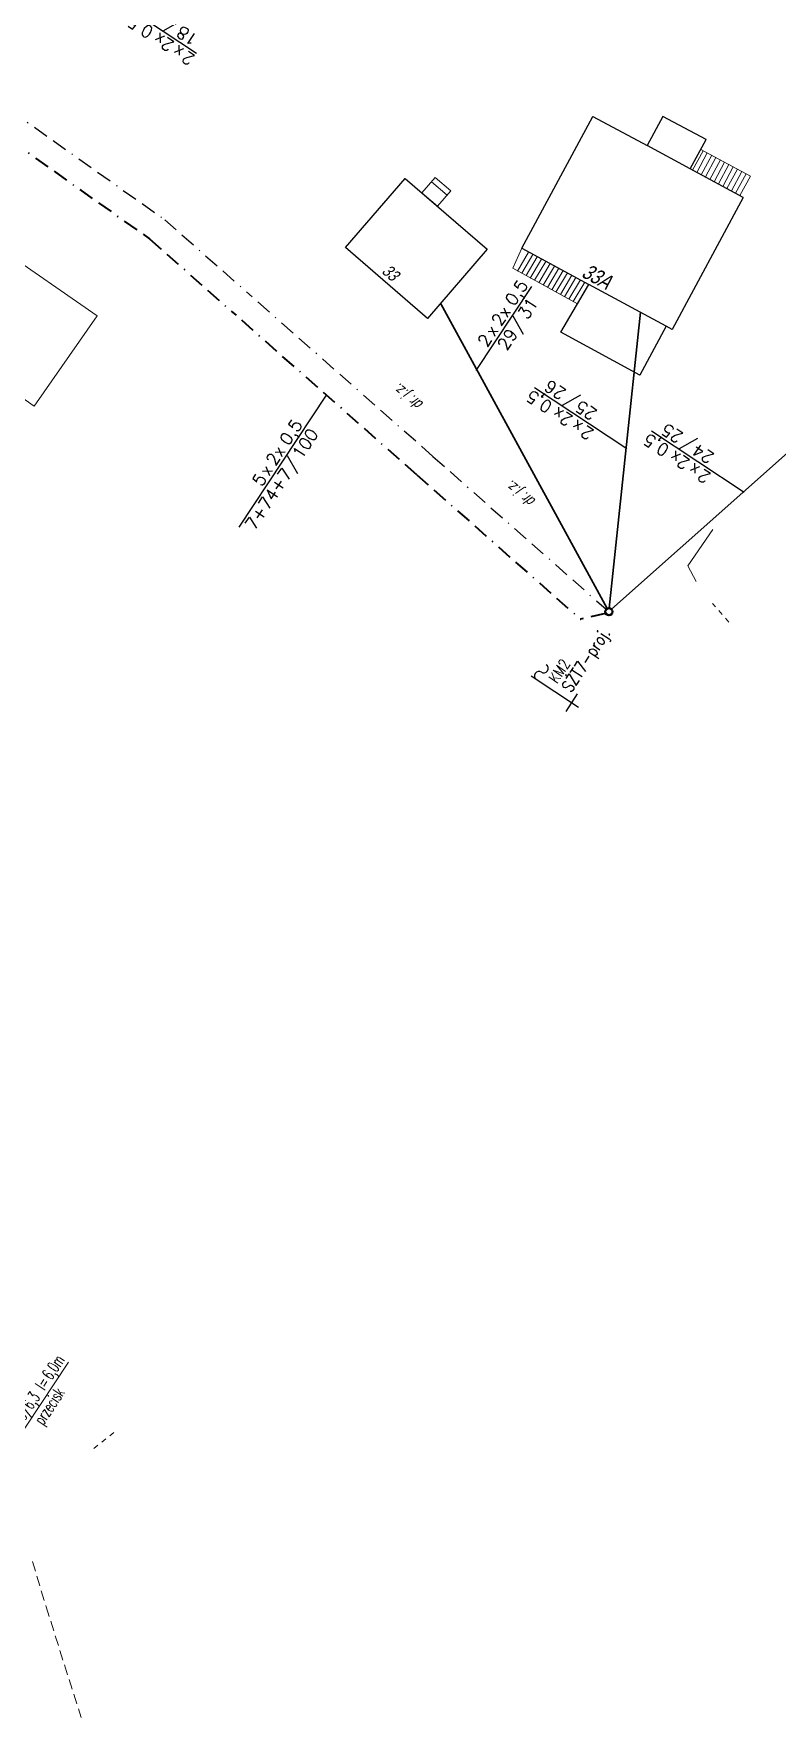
# Model space of a CAD drawing. Header units: millimetres. Extents: x 4848043 to 9699780, y 5827542 to 11659147.
# Drawn here: x 4850269.1 to 4850342.1, y 5828121.3 to 5828286.4 of the extents above; entities that cross this region are included whole.
import ezdxf
from ezdxf.enums import TextEntityAlignment as Align

# ---------------------------------------------------------------- set-up
doc = ezdxf.new("R2010")
doc.units = ezdxf.units.MM
doc.header["$MEASUREMENT"] = 0
for name, pattern in [('0', [0]), ('1', [0]), ('BORDER', [1.75, 0.5, -0.25, 0.5, -0.25, 0, -0.25]), ('BUD', [0]), ('KOU', [1.5, 1, -0.5]), ('MSZ', [1, 0.5, -0.5]), ('SCH', [0]), ('UPG', [0])]:
    doc.linetypes.add(name, pattern=pattern)
doc.layers.get('0').update_dxf_attribs({"lineweight": 18})
for name, color, linetype, lineweight in [('EADTD_T_0', 7, '0', 18), ('EBTPO_L_6', 9, '0', 18), ('EBUPP_L_2', 7, '0', 13), ('EBUPP_L_3', 6, '0', 25), ('SDROK_T_0', 250, '0', 18), ('SDRPK_L_1', 7, 'KOU', 18), ('TEL kable doziemne proj.', 32, 'BORDER', 30), ('TEL rury opis', 6, 'Continuous', 20), ('TEL SŻT7 proj.', 30, 'Continuous', 30), ('TES kable doziemne proj.', 4, 'BORDER', 40), ('TES kable napow. proj.', 241, 'LIN_NAPOW_PROJ', 35), ('TES zakończenia projektowane', 4, 'Continuous', 40), ('UEEPA_L_2', 251, 'MSZ', 18), ('UEEPA_L_3', 7, '1', 18), ('UGGPON_L_1', 2, 'UPG', 18)]:
    doc.layers.add(name, color=color, linetype=linetype, lineweight=lineweight)
for name, color, linetype in [('TES opisy kabli abon.', 30, 'Continuous'), ('TES opisy kabli rozdz.', 30, 'Continuous'), ('TES rury', 6, 'Continuous')]:
    doc.layers.add(name, color=color, linetype=linetype)
doc.styles.add('ROMANS', font='simplex.shx')
doc.styles.add('SIMPLEX', font='simplex.shx', dxfattribs={"width": 0.8, "height": 1.5})
doc.styles.get("Standard").update_dxf_attribs({"font": 'txt', "width": 0.8, "oblique": 15})
doc.linetypes.add('LIN_NAPOW_PROJ', pattern='A,0.0001,-0.4,[136,l_napow.shx,S=0.1,R=0,X=-0.4,Y=0],-0.2,[137,l_napow.shx,S=0.1,R=0,X=-0.2,Y=0],-0.2', length=0.8001)

# ---------------------------------------------------------------- blocks, each defined once
blk = doc.blocks.new('KB-IWP')
at = {"style": 'SIMPLEX'}
for p in [(-1.22, 0.25), (0.64, 0.25)]:
    blk.add_text('x', height=1, dxfattribs=at).set_placement(p, align=Align.RIGHT)
at = {"style": 'SIMPLEX', "flags": 1}
blk.add_attdef('TYP-KAB', text='', height=0.5, dxfattribs=at).set_placement((-6.02, 0.25), align=Align.RIGHT)
at = {"style": 'SIMPLEX'}
for tag, p in [('POJ-KAB', (-2.13, 0.25)), ('DL-KAB', (-0.62, -1.25))]:
    blk.add_attdef(tag, text='', height=1, dxfattribs=at).set_placement(p, align=Align.RIGHT)
for tag, p in [('KONS-KAB', (-0.52, 0.25)), ('SR-ZYL', (2.12, 0.25)), ('SEP', (-0.02, -1.25))]:
    blk.add_attdef(tag, text='', height=1, dxfattribs=at).set_placement(p, align=Align.CENTER)
at = {"style": 'SIMPLEX', "flags": 1}
blk.add_attdef('REJ-SZAF', (6.39, 0.25), '', height=0.5, dxfattribs=at)
at = {"style": 'SIMPLEX'}
blk.add_attdef('DL-MON', (0.7, -1.25), '', height=1, dxfattribs=at)
blk = doc.blocks.new('OB')
at = {"style": 'ROMANS', "width": 0.6}
blk.add_text('l=', height=2, dxfattribs=at).set_placement((9.86, 0.18))
for tag, p in [('OB_TYP', (8.68, 0.18)), ('OB_SW', (11.54, -2.76))]:
    blk.add_attdef(tag, text='', height=2, dxfattribs=at).set_placement(p, align=Align.RIGHT)
blk.add_attdef('OB_DL', (11.91, 0.18), '', height=2, dxfattribs=at)
blk = doc.blocks.new('TR-SL1')
blk.add_circle((0, 0), 0.5)

msp = doc.modelspace()

# ---------------------------------------------------------------- linework, layer by layer
at = {"layer": 'EBTPO_L_6', "linetype": 'SCH'}
for p, q in [((4850333.55, 5828273.08), (4850334.58, 5828275)), ((4850333.55, 5828273.08), (4850334.58, 5828275)), ((4850334.81, 5828274.87), (4850333.78, 5828272.97)), ((4850334.81, 5828274.87), (4850333.78, 5828272.97)), ((4850335.22, 5828274.65), (4850334.19, 5828272.74)), ((4850335.22, 5828274.65), (4850334.19, 5828272.74)), ((4850339.46, 5828272.38), (4850334.58, 5828275)), ((4850339.46, 5828272.38), (4850334.58, 5828275)), ((4850338.42, 5828270.46), (4850333.55, 5828273.08)), ((4850335.65, 5828274.43), (4850334.62, 5828272.51)), ((4850335.65, 5828274.43), (4850334.62, 5828272.51)), ((4850336.07, 5828274.19), (4850335.05, 5828272.29)), ((4850336.07, 5828274.19), (4850335.05, 5828272.29)), ((4850336.5, 5828273.97), (4850335.46, 5828272.05)), ((4850336.5, 5828273.97), (4850335.46, 5828272.05)), ((4850336.91, 5828273.74), (4850335.89, 5828271.83)), ((4850336.91, 5828273.74), (4850335.89, 5828271.83)), ((4850337.34, 5828273.51), (4850336.31, 5828271.61)), ((4850337.34, 5828273.51), (4850336.31, 5828271.61)), ((4850337.77, 5828273.28), (4850336.74, 5828271.37)), ((4850337.77, 5828273.28), (4850336.74, 5828271.37)), ((4850338.18, 5828273.06), (4850337.15, 5828271.15)), ((4850338.18, 5828273.06), (4850337.15, 5828271.15)), ((4850307.2, 5828270.75), (4850308.52, 5828272.25)), ((4850307.2, 5828270.75), (4850308.52, 5828272.25)), ((4850308.16, 5828271.83), (4850309.68, 5828270.51)), ((4850308.16, 5828271.83), (4850309.68, 5828270.51)), ((4850310.05, 5828270.93), (4850308.52, 5828272.25)), ((4850310.05, 5828270.93), (4850308.52, 5828272.25)), ((4850338.61, 5828272.83), (4850337.58, 5828270.92)), ((4850338.61, 5828272.83), (4850337.58, 5828270.92)), ((4850339.03, 5828272.6), (4850338, 5828270.69)), ((4850339.03, 5828272.6), (4850338, 5828270.69)), ((4850338.42, 5828270.46), (4850339.46, 5828272.38)), ((4850338.42, 5828270.46), (4850339.46, 5828272.38)), ((4850308.74, 5828269.42), (4850307.2, 5828270.75)), ((4850308.74, 5828269.42), (4850307.2, 5828270.75)), ((4850308.74, 5828269.42), (4850310.05, 5828270.93)), ((4850308.74, 5828269.42), (4850310.05, 5828270.93)), ((4850317.01, 5828265.29), (4850316.12, 5828263.33)), ((4850317.01, 5828265.29), (4850316.12, 5828263.33)), ((4850316.58, 5828263.06), (4850317.68, 5828264.92)), ((4850316.58, 5828263.06), (4850317.68, 5828264.92)), ((4850323.6, 5828261.74), (4850317.01, 5828265.29)), ((4850322.48, 5828259.84), (4850316.12, 5828263.33)), ((4850322.48, 5828259.84), (4850316.12, 5828263.33)), ((4850317.01, 5828262.84), (4850318.11, 5828264.69)), ((4850317.01, 5828262.84), (4850318.11, 5828264.69)), ((4850317.43, 5828262.61), (4850318.53, 5828264.47)), ((4850317.43, 5828262.61), (4850318.53, 5828264.47)), ((4850317.85, 5828262.37), (4850318.95, 5828264.23)), ((4850317.85, 5828262.37), (4850318.95, 5828264.23)), ((4850318.27, 5828262.15), (4850319.37, 5828264.01)), ((4850318.27, 5828262.15), (4850319.37, 5828264.01)), ((4850318.7, 5828261.91), (4850319.8, 5828263.79)), ((4850318.7, 5828261.91), (4850319.8, 5828263.79)), ((4850319.11, 5828261.69), (4850320.21, 5828263.55)), ((4850319.11, 5828261.69), (4850320.21, 5828263.55)), ((4850319.53, 5828261.45), (4850320.64, 5828263.33)), ((4850319.53, 5828261.45), (4850320.64, 5828263.33)), ((4850319.96, 5828261.22), (4850321.07, 5828263.1)), ((4850319.96, 5828261.22), (4850321.07, 5828263.1)), ((4850320.37, 5828260.99), (4850321.49, 5828262.87)), ((4850320.37, 5828260.99), (4850321.49, 5828262.87)), ((4850320.8, 5828260.76), (4850321.91, 5828262.65)), ((4850320.8, 5828260.76), (4850321.91, 5828262.65)), ((4850321.22, 5828260.53), (4850322.33, 5828262.42)), ((4850321.22, 5828260.53), (4850322.33, 5828262.42)), ((4850321.64, 5828260.3), (4850322.76, 5828262.19)), ((4850321.64, 5828260.3), (4850322.76, 5828262.19)), ((4850322.06, 5828260.06), (4850323.19, 5828261.96)), ((4850322.06, 5828260.06), (4850323.19, 5828261.96)), ((4850323.6, 5828261.74), (4850322.48, 5828259.84)), ((4850323.6, 5828261.74), (4850322.48, 5828259.84))]:
    msp.add_line(p, q, dxfattribs=at)
at = {"layer": 'EBTPO_L_6', "linetype": 'SCH', "lineweight": 20}
for p, q in [((4850338.42, 5828270.46), (4850333.55, 5828273.08)), ((4850323.6, 5828261.74), (4850317.01, 5828265.29))]:
    msp.add_line(p, q, dxfattribs=at)
at = {"layer": 'EBUPP_L_2', "linetype": '0'}
for p, q in [((4850275.34, 5828258.66), (4850256.78, 5828271.55)), ((4850275.34, 5828258.66), (4850256.78, 5828271.55)), ((4850250.62, 5828262.67), (4850269.18, 5828249.8)), ((4850250.62, 5828262.67), (4850269.18, 5828249.8)), ((4850269.18, 5828249.8), (4850275.34, 5828258.66)), ((4850269.18, 5828249.8), (4850275.34, 5828258.66))]:
    msp.add_line(p, q, dxfattribs=at)
at = {"layer": 'EBUPP_L_3', "linetype": '0'}
for p, q in [((4850317.01, 5828265.29), (4850323.98, 5828278.24)), ((4850323.98, 5828278.24), (4850329.32, 5828275.37)), ((4850330.86, 5828278.24), (4850329.32, 5828275.37)), ((4850335.1, 5828275.96), (4850330.86, 5828278.24)), ((4850333.55, 5828273.08), (4850329.32, 5828275.37)), ((4850333.55, 5828273.08), (4850335.1, 5828275.96)), ((4850338.73, 5828270.29), (4850333.55, 5828273.08)), ((4850299.71, 5828265.37), (4850305.57, 5828272.15)), ((4850305.57, 5828272.15), (4850313.62, 5828265.21)), ((4850338.73, 5828270.29), (4850331.77, 5828257.34)), ((4850307.76, 5828258.42), (4850299.71, 5828265.37)), ((4850313.62, 5828265.21), (4850307.76, 5828258.42)), ((4850317.01, 5828265.29), (4850323.6, 5828261.74)), ((4850320.83, 5828257.05), (4850323.6, 5828261.74)), ((4850331.19, 5828257.66), (4850323.6, 5828261.74)), ((4850328.61, 5828252.85), (4850320.83, 5828257.05)), ((4850331.19, 5828257.66), (4850328.61, 5828252.85)), ((4850331.77, 5828257.34), (4850331.19, 5828257.66))]:
    msp.add_line(p, q, dxfattribs=at)
at = {"layer": 'EBUPP_L_3', "linetype": 'BUD', "lineweight": 20}
for p, q in [((4850317.01, 5828265.29), (4850323.98, 5828278.24)), ((4850323.98, 5828278.24), (4850329.32, 5828275.37)), ((4850330.86, 5828278.24), (4850329.32, 5828275.37)), ((4850335.1, 5828275.96), (4850330.86, 5828278.24)), ((4850333.55, 5828273.08), (4850329.32, 5828275.37)), ((4850333.55, 5828273.08), (4850335.1, 5828275.96)), ((4850338.73, 5828270.29), (4850333.55, 5828273.08)), ((4850299.71, 5828265.37), (4850305.57, 5828272.15)), ((4850305.57, 5828272.15), (4850313.62, 5828265.21)), ((4850338.73, 5828270.29), (4850331.77, 5828257.34)), ((4850307.76, 5828258.42), (4850299.71, 5828265.37)), ((4850313.62, 5828265.21), (4850307.76, 5828258.42)), ((4850320.83, 5828257.05), (4850323.6, 5828261.74)), ((4850331.19, 5828257.66), (4850323.6, 5828261.74)), ((4850328.61, 5828252.85), (4850320.83, 5828257.05)), ((4850331.19, 5828257.66), (4850328.61, 5828252.85))]:
    msp.add_line(p, q, dxfattribs=at)
at = {"layer": 'EBUPP_L_3', "linetype": 'BUD'}
for p, q in [((4850317.01, 5828265.29), (4850323.6, 5828261.74)), ((4850331.77, 5828257.34), (4850331.19, 5828257.66))]:
    msp.add_line(p, q, dxfattribs=at)
at = {"layer": 'SDRPK_L_1', "linetype": 'KOU'}
for p, q in [((4850269.01, 5828136.43), (4850270.33, 5828131.99)), ((4850270.33, 5828131.99), (4850273.78, 5828121.11))]:
    msp.add_line(p, q, dxfattribs=at)
at = {"layer": 'TEL kable doziemne proj.', "ltscale": 3}
for p, q in [((4850260.45, 5828283.35), (4850281.98, 5828268.1)), ((4850281.98, 5828268.1), (4850290.56, 5828260.52)), ((4850308.29, 5828244.87), (4850290.56, 5828260.52)), ((4850308.29, 5828244.87), (4850325.28, 5828229.87))]:
    msp.add_line(p, q, dxfattribs=at)
at = {"layer": 'TEL rury opis'}
msp.add_line((4850263.26, 5828141.98), (4850272.53, 5828156), dxfattribs=at)
at = {"layer": 'TES kable doziemne proj.', "ltscale": 3}
for p, q in [((4850260.55, 5828280.34), (4850280.49, 5828266.21)), ((4850280.49, 5828266.21), (4850288.97, 5828258.72)), ((4850306.7, 5828243.07), (4850288.97, 5828258.72)), ((4850306.7, 5828243.07), (4850322.76, 5828228.9)), ((4850325.24, 5828229.45), (4850322.76, 5828228.9))]:
    msp.add_line(p, q, dxfattribs=at)
at = {"layer": 'TES kable napow. proj.', "ltscale": 3}
for p, q in [((4850325.38, 5828229.95), (4850309.04, 5828259.9)), ((4850325.59, 5828229.99), (4850328.65, 5828259.02)), ((4850325.83, 5828229.87), (4850346.36, 5828248.14))]:
    msp.add_line(p, q, dxfattribs=at)
at = {"layer": 'TES opisy kabli rozdz.'}
for p, q in [((4850276.03, 5828290.44), (4850285.1, 5828284.44)), ((4850317.95, 5828261.53), (4850312.52, 5828253.31)), ((4850318.26, 5828251.63), (4850327.33, 5828245.64)), ((4850297.83, 5828250.89), (4850289.25, 5828237.92)), ((4850329.75, 5828247.37), (4850338.82, 5828241.37))]:
    msp.add_line(p, q, dxfattribs=at)
at = {"layer": 'TES rury', "linetype": 'Continuous'}
for p, q in [((4850317.94, 5828223.33), (4850322.59, 5828220.25)), ((4850322.46, 5828221.57), (4850321.33, 5828219.85))]:
    msp.add_line(p, q, dxfattribs=at)
for centre, start, end in [((4850318.7, 5828223.34), 56.5292, 236.5292), ((4850319.17, 5828224.07), 236.5292, 56.5292)]:
    msp.add_arc(centre, 0.433, start, end, dxfattribs=at)
at = {"layer": 'TES zakończenia projektowane'}
msp.add_circle((4850325.56, 5828229.63), 0.365, dxfattribs=at)
at = {"layer": 'UEEPA_L_2', "linetype": 'MSZ'}
msp.add_line((4850337.33, 5828228.61), (4850335.72, 5828230.44), dxfattribs=at)
at = {"layer": 'UEEPA_L_3', "linetype": 'MSZ', "lineweight": 18, "flags": 128}
msp.add_lwpolyline([(4850276.99, 5828149.08), (4850275.02, 5828147.51)], dxfattribs=at)
at = {"layer": 'UGGPON_L_1', "linetype": 'Continuous', "lineweight": 18}
msp.add_lwpolyline([(4850334.14, 5828232.61), (4850333.32, 5828234.14), (4850335.75, 5828237.7)], dxfattribs=at)

# ---------------------------------------------------------------- block references
at = {"layer": 'TEL rury opis', "xscale": 0.6, "yscale": 0.6, "zscale": 0.6, "rotation": 56.52915817936901}
msp.add_blockref('OB', (4850267.01, 5828148.13), dxfattribs=at).add_auto_attribs({'OB_TYP': 'HDPE110/6,3', 'OB_DL': '6,0m', 'OB_SW': 'przecisk'})
at = {"layer": 'TEL SŻT7 proj.', "linetype": 'ByBlock', "xscale": 0.6, "yscale": 0.6, "zscale": 0.6, "rotation": 268.9772371911668}
msp.add_blockref('TR-SL1', (4850325.56, 5828229.63), dxfattribs=at)
at = {"layer": 'TES opisy kabli abon.', "linetype": 'Continuous'}
for p, xscale, yscale, zscale, rotation, values in [((4850282.2, 5828286.36), 1.199999999727946, 1.199999999727946, 1.199999999727946, 146.5291581772033, {'POJ-KAB': '2', 'KONS-KAB': '2', 'DL-KAB': '18', 'DL-MON': '20', 'SR-ZYL': '0,5', 'SEP': '/'}), ((4850315.83, 5828258.33), 1.19999999972795, 1.19999999972795, 1.19999999972795, 56.52915818062385, {'POJ-KAB': '2', 'KONS-KAB': '2', 'DL-KAB': '29', 'DL-MON': '31', 'SR-ZYL': '0,5', 'SEP': '/'}), ((4850321.34, 5828249.6), 1.199999999727942, 1.199999999727942, 1.199999999727942, 146.5291581799242, {'POJ-KAB': '2', 'KONS-KAB': '2', 'DL-KAB': '25', 'DL-MON': '26', 'SR-ZYL': '0,5', 'SEP': '/'}), ((4850293.7, 5828244.64), 1.199999999727946, 1.199999999727946, 1.199999999727946, 56.5291581719414, {'POJ-KAB': '5', 'KONS-KAB': '2', 'DL-KAB': '7+74+7', 'DL-MON': '100', 'SR-ZYL': '0,5', 'SEP': '/'}), ((4850332.82, 5828245.34), 1.199999999727942, 1.199999999727942, 1.199999999727942, 146.5291581799242, {'POJ-KAB': '2', 'KONS-KAB': '2', 'DL-KAB': '24', 'DL-MON': '25', 'SR-ZYL': '0,5', 'SEP': '/'})]:
    msp.add_blockref('KB-IWP', p, dxfattribs=dict(at, xscale=xscale, yscale=yscale, zscale=zscale, rotation=rotation)).add_auto_attribs(values)

# ---------------------------------------------------------------- texts
at = {"layer": 'EADTD_T_0', "attachment_point": 8, "line_spacing_factor": 0.82}
for s, insert, char_height, width, rotation in [('33', (4850303.72, 5828262.45), 1.2, 1.728, 319.1716), ('33A', (4850324.02, 5828261.86), 1.5, 2.592, 331.7181)]:
    msp.add_mtext(s, dxfattribs=dict(at, insert=insert, char_height=char_height, width=width, rotation=rotation))
at = {"layer": 'SDROK_T_0', "insert": (4850306, 5828250.8), "char_height": 1.08, "attachment_point": 5, "rotation": 140.3637, "line_spacing_factor": 0.82}
msp.add_mtext('dr. j.z.', dxfattribs=at)
at = {"layer": 'SDROK_T_0', "insert": (4850317.02, 5828241.29), "char_height": 1.08, "width": 5.04, "attachment_point": 5, "rotation": 140.3637, "line_spacing_factor": 0.82}
msp.add_mtext('dr. j.z.', dxfattribs=at)
at = {"layer": 'TES rury', "linetype": 'Continuous', "style": 'ROMANS', "width": 0.8}
for s, height, p in [('SŻT7-proj.', 1.2, (4850321.84, 5828221.61)), ('KM2', 1.08, (4850320.48, 5828222.51))]:
    msp.add_text(s, height=height, rotation=56.5292, dxfattribs=at).set_placement(p)

doc.saveas('drawing.dxf')
